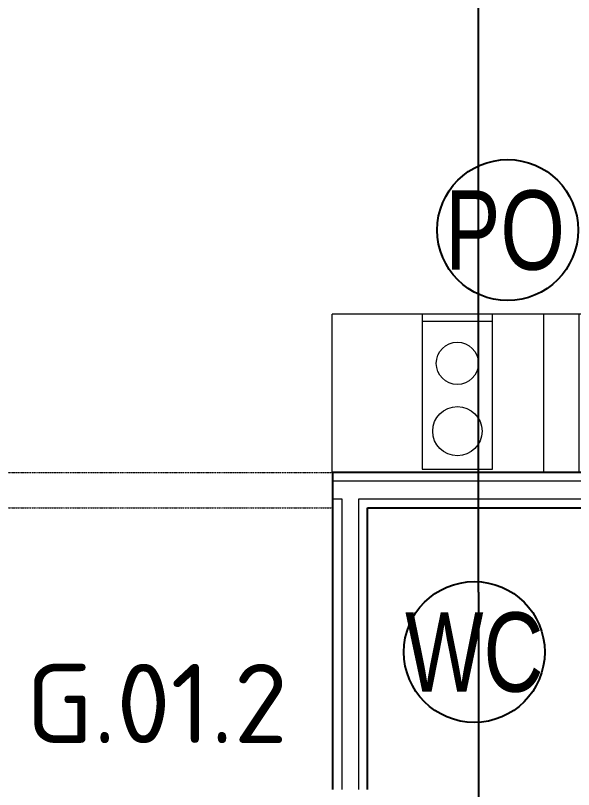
# Model space of a CAD drawing. Header units: millimetres. Extents: x 2377 to 264466, y -28213 to 61616.
# Drawn here: x 27467 to 29051, y 15560 to 17757 of the extents above; entities that cross this region are included whole.
import ezdxf
from ezdxf.enums import TextEntityAlignment as Align

# ---------------------------------------------------------------- set-up
doc = ezdxf.new("R2010")
doc.units = ezdxf.units.MM
doc.linetypes.add('Bodkočiarkovaná 3mm', pattern=[5, 3, -1, 0, -1])
doc.linetypes.add('Čiarkovaná 3mm', pattern=[6, 3, -3])
doc.layers.get('0').update_dxf_attribs({"color": 8})
for name, color, linetype, lineweight in [('01_Plná_0_18mm_čierna', 8, 'Continuous', 9), ('Common Edges', 8, 'Continuous', 20), ('Doors', 8, 'Continuous', 20), ('Nad rovinou rezu', 8, 'Bodkočiarkovaná 3mm', 9), ('Plumbing Fixtures', 8, 'Continuous', 9), ('Room Tags', 8, 'Continuous', 9), ('Walls', 8, 'Continuous', 25)]:
    doc.layers.add(name, color=color, linetype=linetype, lineweight=lineweight)
doc.layers.add('NETLAC', color=240, linetype='Čiarkovaná 3mm', plot=False, transparency=0.1)
doc.layers.add('ZTI_T_ZARPR', color=4, linetype='Continuous')
doc.styles.add('HRUBE', font='arial.ttf', dxfattribs={"width": 0.75})
doc.styles.add('ISOCPEUR_6', font='isocpeur.ttf', dxfattribs={"height": 225})

# ---------------------------------------------------------------- blocks, each defined once
blk = doc.blocks.new('CS_Otvor v stene hranatý - CS_Otvor v stene hranatý-4708137-2NP _PRAC_')
at = {"layer": 'Nad rovinou rezu'}
for p, q in [((-475, 50), (475, 50)), ((-475, -50), (475, -50))]:
    blk.add_line(p, q, dxfattribs=at)
blk = doc.blocks.new('CS_Umyvadlo - CS_Umyvadlo-V22-2NP _PRAC_')
at = {"layer": 'Plumbing Fixtures'}
for p, q in [((100, -150), (0, -150)), ((0, -150), (0, -600)), ((700, -150), (100, -150)), ((100, -150), (100, -600)), ((800, -150), (700, -150)), ((700, -600), (700, -150)), ((115, -500), (115, -164.5)), ((115, -164.5), (685, -164.5)), ((685, -164.5), (685, -500)), ((685, -500), (115, -500))]:
    blk.add_line(p, q, dxfattribs=at)
for start, end in [(0, 180), (180, 360)]:
    blk.add_arc((400, -450), 20, start, end, dxfattribs=at)
blk = doc.blocks.new('2NP podklad')
at = {"layer": '01_Plná_0_18mm_čierna', "color": 252}
for p, q in [((28966.7, 16909.7), (28366, 16909.7)), ((28366, 16459.7), (28366, 16909.7)), ((28621.7, 16909.7), (28621.7, 16469.7)), ((28821.7, 16909.7), (28621.7, 16909.7)), ((28821.7, 16469.7), (28821.7, 16909.7)), ((28621.7, 16889.7), (28821.7, 16889.7)), ((28621.7, 16469.7), (28821.7, 16469.7))]:
    blk.add_line(p, q, dxfattribs=at)
for centre, radius in [((28721.7, 16769.7), 60), ((28721.7, 16577.1), 70)]:
    blk.add_circle(centre, radius, dxfattribs=at)
at = {"layer": 'Common Edges', "color": 252}
for p, q in [((31667.7, 16434.7), (28367, 16434.7)), ((28367, 16384.7), (28393.4, 16384.7)), ((28393.4, 16384.7), (28393.4, 15559.7)), ((28441.7, 16384.7), (29791.7, 16384.7)), ((28441.7, 15559.7), (28441.7, 16384.7)), ((28368.4, 15559.7), (28368.4, 16359.7))]:
    blk.add_line(p, q, dxfattribs=at)
at = {"layer": 'Walls', "color": 252}
for p, q in [((28367, 16459.7), (28367, 16359.7)), ((29766.7, 16459.7), (28367, 16459.7)), ((28366.7, 16359.7), (28366.7, 15559.7)), ((28367, 16359.7), (28366.7, 16359.7)), ((28367, 16359.7), (28368.4, 16359.7)), ((28466.7, 15559.7), (28466.7, 16359.7)), ((28466.7, 16359.7), (29766.7, 16359.7))]:
    blk.add_line(p, q, dxfattribs=at)
at = {"layer": 'Doors', "color": 252}
blk.add_blockref('CS_Otvor v stene hranatý - CS_Otvor v stene hranatý-4708137-2NP _PRAC_', (27892, 16409.7), dxfattribs=at)
at = {"layer": 'Plumbing Fixtures', "color": 252}
blk.add_blockref('CS_Umyvadlo - CS_Umyvadlo-V22-2NP _PRAC_', (28966.7, 17059.7), dxfattribs=at)
at = {"layer": 'Room Tags', "color": 252, "insert": (27496.1, 15916.4), "char_height": 225, "width": 877.848, "attachment_point": 1, "style": 'ISOCPEUR_6'}
blk.add_mtext('G.01.2', dxfattribs=at)
blk = doc.blocks.new('netlac')
at = {"layer": 'NETLAC', "ltscale": 500}
for p, q in [((73350.7, 26406.4), (73350.7, 5406.4)), ((83850.7, 5406.4), (83850.7, 26406.4))]:
    blk.add_line(p, q, dxfattribs=at)

msp = doc.modelspace()

# ---------------------------------------------------------------- block references
at = {"color": 0}
msp.add_blockref('2NP podklad', (0, 0), dxfattribs=at)

# ---------------------------------------------------------------- next in the draw order: linework, layer by layer
at = {"layer": 'ZTI_T_ZARPR', "color": 4, "linetype": 'Continuous'}
for centre in [(28864.5, 17148.1), (28769.7, 15950)]:
    msp.add_circle(centre, 200, dxfattribs=at)

# ---------------------------------------------------------------- next in the draw order: block references
at = {"color": 0, "xscale": 1.25, "yscale": 1.25, "zscale": 1.25}
for p in [(-76031.6, -1888), (-62906.6, -1888)]:
    msp.add_blockref('netlac', p, dxfattribs=at)

# ---------------------------------------------------------------- next in the draw order: texts
at = {"layer": 'ZTI_T_ZARPR', "color": 4, "linetype": 'Continuous', "style": 'HRUBE', "width": 0.75}
for s, p in [('PO', (28856.9, 17148.1)), ('WC', (28769.7, 15950))]:
    msp.add_text(s, height=225, dxfattribs=at).set_placement(p, align=Align.MIDDLE_CENTER)

doc.saveas('drawing.dxf')
